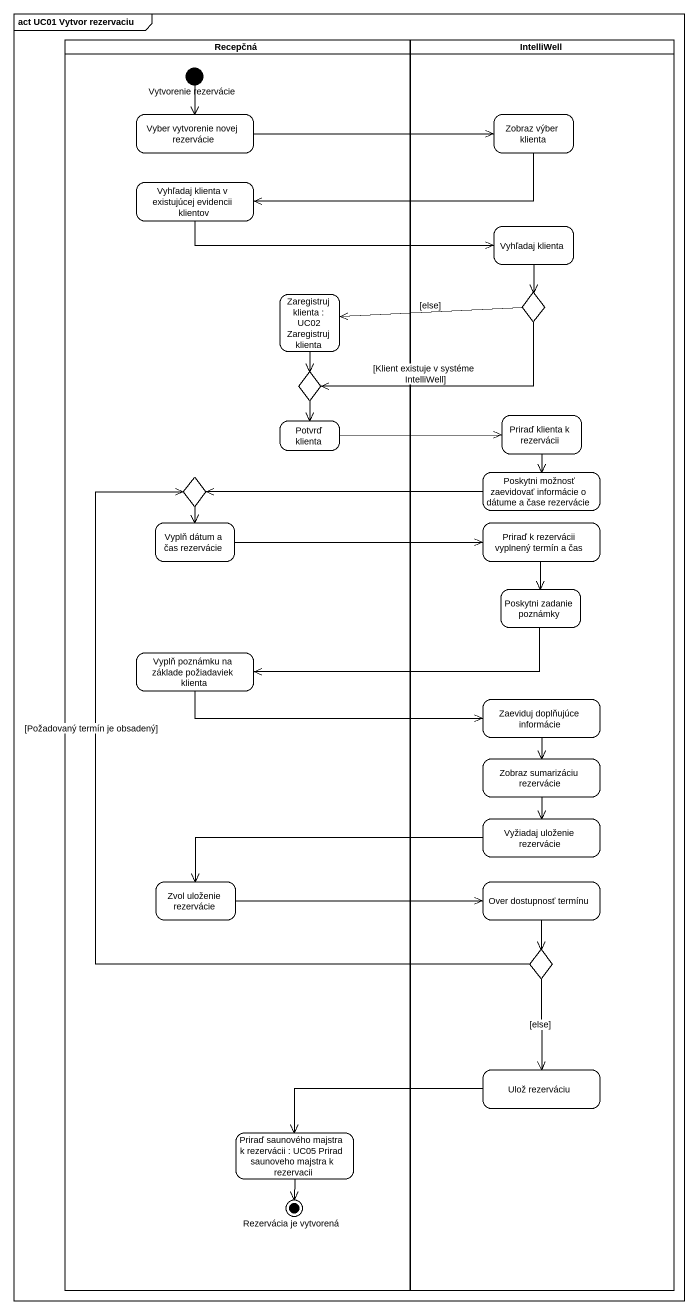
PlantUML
@startuml
mainframe act UC01 Vytvor rezervaciu
hide empty description
state Recepčná <<partition>> {
  state "Vytvorenie rezervácie" as Vytvorenie_rezervácie <<start>>
  state "Vyber vytvorenie novej rezervácie" as Vyber_vytvorenie_novej
  state "Vyhľadaj klienta v existujúcej evidencii klientov" as Vyhľadaj_klienta_v
  state "Zaregistruj klienta : UC02 Zaregistruj klienta" as Zaregistruj_klienta
  state choice2 <<choice>>
  state "Potvrď klienta" as Potvrď_klienta
  state choice3 <<choice>>
  state "Vyplň dátum a čas rezervácie" as Vyplň_dátum_a_čas_rezervácie
  state "Vyplň poznámku na základe požiadaviek klienta" as Vyplň_poznámku_na_základe
  state "Zvol uloženie rezervácie" as Zvol_uloženie_rezervácie
  state "Priraď saunového majstra k rezervácii : UC05 Prirad saunoveho majstra k rezervacii" as Priraď_saunového_majstra_k
  state "Rezervácia je vytvorená" as Rezervácia_je_vytvorená <<end>>
}
state IntelliWell <<partition>> {
  state "Zobraz výber klienta" as Zobraz_výber_klienta
  state "Vyhľadaj klienta" as Vyhľadaj_klienta
  state choice1 <<choice>>
  state "Priraď klienta k rezervácii" as Priraď_klienta_k_rezervácii
  state "Poskytni možnosť zaevidovať informácie o dátume a čase rezervácie" as Poskytni_možnosť_zaevidovať
  state "Priraď k rezervácii vyplnený termín a čas" as Priraď_k_rezervácii
  state "Poskytni zadanie poznámky" as Poskytni_zadanie_poznámky
  state "Zaeviduj doplňujúce informácie" as Zaeviduj_doplňujúce
  state "Zobraz sumarizáciu rezervácie" as Zobraz_sumarizáciu
  state "Vyžiadaj uloženie rezervácie" as Vyžiadaj_uloženie_rezervácie
  state "Over dostupnosť termínu" as Over_dostupnosť_termínu
  state choice4 <<choice>>
  state "Ulož rezerváciu" as Ulož_rezerváciu
}
Vytvorenie_rezervácie --> Vyber_vytvorenie_novej
Vyber_vytvorenie_novej -right-> Zobraz_výber_klienta
Zobraz_výber_klienta -left-> Vyhľadaj_klienta_v
Vyhľadaj_klienta_v -right-> Vyhľadaj_klienta
Vyhľadaj_klienta --> choice1
Zaregistruj_klienta --> choice2
choice1 -left-> Zaregistruj_klienta : [else]
choice1 -left-> choice2 : [Klient existuje v systéme IntelliWell]
choice2 --> Potvrď_klienta
Priraď_klienta_k_rezervácii --> Poskytni_možnosť_zaevidovať
Potvrď_klienta -right-> Priraď_klienta_k_rezervácii
choice3 --> Vyplň_dátum_a_čas_rezervácie
Poskytni_možnosť_zaevidovať -left-> choice3
Vyplň_dátum_a_čas_rezervácie -right-> Priraď_k_rezervácii
Priraď_k_rezervácii --> Poskytni_zadanie_poznámky
Poskytni_zadanie_poznámky -left-> Vyplň_poznámku_na_základe
Vyplň_poznámku_na_základe -right-> Zaeviduj_doplňujúce
Zaeviduj_doplňujúce --> Zobraz_sumarizáciu
Zobraz_sumarizáciu --> Vyžiadaj_uloženie_rezervácie
Vyžiadaj_uloženie_rezervácie -left-> Zvol_uloženie_rezervácie
Zvol_uloženie_rezervácie -right-> Over_dostupnosť_termínu
Over_dostupnosť_termínu --> choice4
choice4 -up-> choice3 : [Požadovaný termín je obsadený]
choice4 --> Ulož_rezerváciu : [else]
Ulož_rezerváciu -left-> Priraď_saunového_majstra_k
Priraď_saunového_majstra_k --> Rezervácia_je_vytvorená
@enduml
